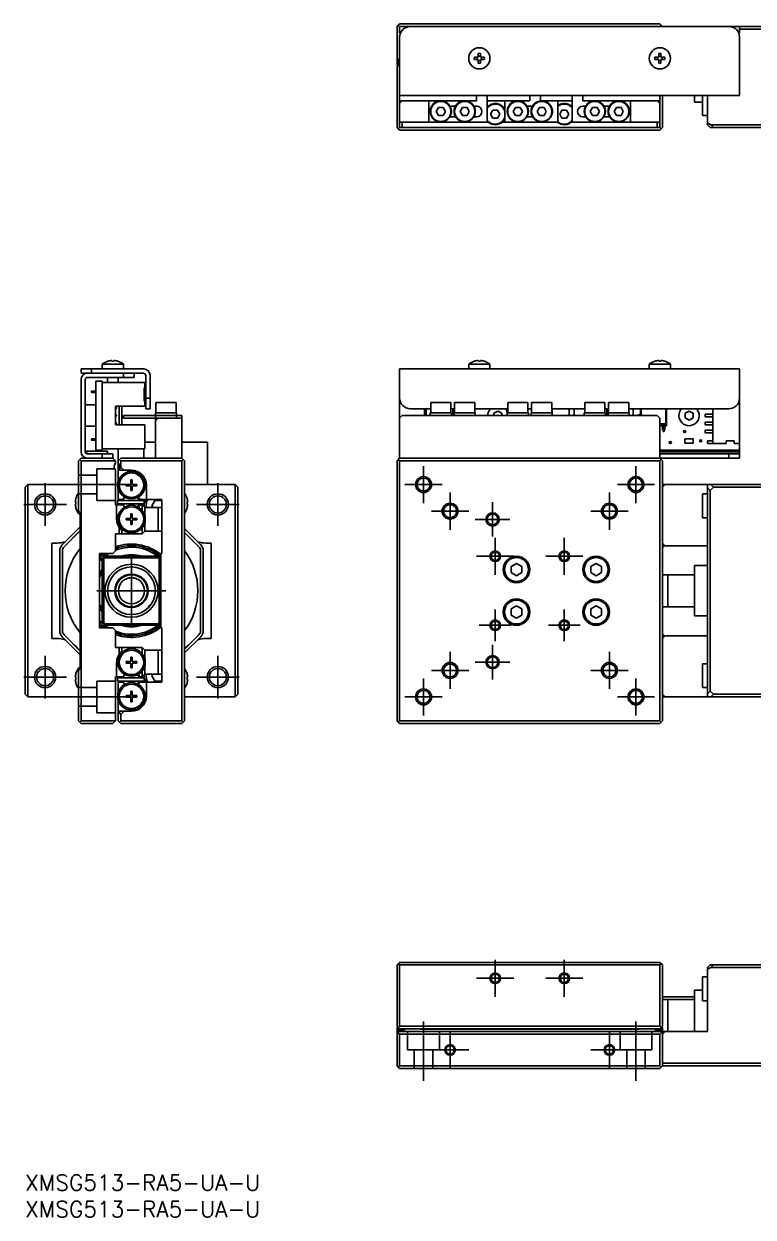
# Model space of a CAD drawing. Extents: x 0 to 542, y -8 to 227.
# Drawn here: x -0.3 to 137.1, y -8 to 216.8 of the extents above; entities that cross this region are included whole.
import ezdxf

# ---------------------------------------------------------------- set-up
doc = ezdxf.new("R2010")
doc.units = 0
doc.header["$LTSCALE"] = 0.5
doc.linetypes.add('CENTER', pattern=[50.8, 31.75, -6.35, 6.35, -6.35])
doc.linetypes.add('DASHED', pattern=[19.05, 12.7, -6.35])
for name, color, linetype in [('MSM_CENTER', 1, 'CENTER'), ('MSM_CONTINUOUS', 7, 'CONTINUOUS'), ('MSM_DASHED', 4, 'DASHED'), ('MSM_NARROW', 5, 'CONTINUOUS'), ('MSM_PART_NUMBER', 7, 'CONTINUOUS')]:
    doc.layers.add(name, color=color, linetype=linetype)
doc.styles.get("Standard").update_dxf_attribs({"font": 'txt.shx', "height": 1, "bigfont": 'bigfont.shx'})

# ---------------------------------------------------------------- blocks, each defined once
blk = doc.blocks.new('*U2')
at = {"layer": 'MSM_PART_NUMBER'}
blk.add_text('XMSG513-RA5-UA-U', height=3, dxfattribs=at).set_placement((0, -3))
blk = doc.blocks.new('*U3')
at = {"layer": 'MSM_PART_NUMBER'}
blk.add_text('XMSG513-RA5-UA-U', height=3, dxfattribs=at).set_placement((0, -8))

msp = doc.modelspace()

# ---------------------------------------------------------------- linework, layer by layer
at = {"layer": 'MSM_CENTER'}
for p, q in [((75, 133.5), (75, 126.5)), ((115, 133.5), (115, 126.5)), ((3.736544, 130.263456), (3.736544, 122.263456)), ((20, 130), (5, 130)), ((36.263456, 130.263456), (36.263456, 122.263456)), ((71.5, 130), (78.5, 130)), ((80, 128.5), (80, 121.5)), ((110, 128.5), (110, 121.5)), ((111.5, 130), (118.5, 130)), ((-0.263456, 126.263456), (7.736544, 126.263456)), ((32.263456, 126.263456), (40.263456, 126.263456)), ((88, 120.2), (88, 126.7)), ((76.5, 125), (83.5, 125)), ((106.5, 125), (113.5, 125)), ((84.75, 123.45), (91.25, 123.45)), ((88.5, 120), (88.5, 113)), ((101.5, 120), (101.5, 113)), ((20, 103.5), (20, 116.5)), ((85, 116.5), (92, 116.5)), ((98, 116.5), (105, 116.5)), ((13.5, 110), (26.5, 110)), ((88.5, 100.5), (88.5, 106.5)), ((101.5, 100.5), (101.5, 106.5)), ((85.5, 103.5), (91.5, 103.5)), ((98.5, 103.5), (104.5, 103.5)), ((88, 93.3), (88, 99.8)), ((3.736544, 97.736544), (3.736544, 89.736544)), ((36.263456, 97.736544), (36.263456, 89.736544)), ((80, 98.5), (80, 91.5)), ((110, 98.5), (110, 91.5)), ((76.5, 95), (83.5, 95)), ((84.75, 96.55), (91.25, 96.55)), ((106.5, 95), (113.5, 95)), ((-0.263456, 93.736544), (7.736544, 93.736544)), ((32.263456, 93.736544), (40.263456, 93.736544)), ((75, 93.5), (75, 86.5)), ((115, 93.5), (115, 86.5)), ((5, 90), (20, 90)), ((71.5, 90), (78.5, 90)), ((111.5, 90), (118.5, 90)), ((88.5, 33.5), (88.5, 40.5)), ((101.5, 33.5), (101.5, 40.5)), ((85, 37), (92, 37)), ((98, 37), (105, 37)), ((75, 28.85), (75, 17.65)), ((80, 20), (80, 27)), ((110, 20), (110, 27)), ((115, 28.85), (115, 17.65)), ((76.5, 23.5), (83.5, 23.5)), ((106.5, 23.5), (113.5, 23.5))]:
    msp.add_line(p, q, dxfattribs=at)
at = {"layer": 'MSM_CONTINUOUS'}
for p, q in [((70.5, 216.8), (70, 216.3)), ((70, 209.1), (70, 216.3)), ((70.25, 216.55), (70.5, 216.3)), ((70.5, 216.8), (119.5, 216.8)), ((70.5, 215.1), (70.5, 216.3)), ((70.5, 216.3), (142, 216.3)), ((120, 216.3), (119.5, 216.8)), ((119.5, 216.3), (119.75, 216.55)), ((134.5, 216.3), (134.5, 215.1)), ((70.66697, 215.1), (70.5, 215.1)), ((70.5, 197.3), (70.5, 214.3)), ((134.5, 215.1), (134.333031, 215.1)), ((142, 215.8), (134.5, 215.8)), ((134.5, 214.3), (134.5, 203.3)), ((70.5, 210.3), (70, 209.8)), ((70.5, 209.8), (70, 209.8)), ((70, 209.6), (70.5, 209.6)), ((70.5, 209.3), (70, 208.8)), ((70.1, 209), (70, 209.1)), ((70.1, 208.9), (70.1, 209.1)), ((70.5, 209.4), (70.4, 209.4)), ((70.4, 209.4), (70.4, 209.2)), ((84.571292, 210.5), (85.3, 210.5)), ((85.3, 210.1), (84.571292, 210.1)), ((85.3, 210.5), (85.3, 211.228708)), ((85.3, 209.371291), (85.3, 210.1)), ((85.7, 211.228708), (85.7, 210.5)), ((85.7, 210.5), (86.428709, 210.5)), ((85.7, 210.1), (85.7, 209.371291)), ((86.428709, 210.1), (85.7, 210.1)), ((118.571292, 210.5), (119.3, 210.5)), ((119.3, 210.1), (118.571292, 210.1)), ((119.3, 210.5), (119.3, 211.228708)), ((119.3, 209.371291), (119.3, 210.1)), ((119.7, 211.228708), (119.7, 210.5)), ((119.7, 210.5), (120.428709, 210.5)), ((119.7, 210.1), (119.7, 209.371291)), ((120.428709, 210.1), (119.7, 210.1)), ((70, 197.3), (70, 208.8)), ((70.5, 208.8), (70.25, 209.05)), ((134.5, 203.3), (70.5, 203.3)), ((85, 202.3), (85, 203.3)), ((87, 203.3), (87, 198.3)), ((95, 202.3), (95, 203.3)), ((97, 203.3), (97, 202.3)), ((103, 203.3), (103, 198.3)), ((105, 203.3), (105, 202.3)), ((119.5, 203.3), (119.5, 197.3)), ((120, 203.3), (120, 197.3)), ((126, 202.05), (126, 203.3)), ((127.5, 203.3), (127.5, 199.55)), ((128.5, 197.8), (128.5, 203.3)), ((85, 202.3), (70.5, 202.3)), ((70.5, 201.8), (71, 202.3)), ((76, 198.3), (76, 202.3)), ((77.383975, 200.3), (77.816988, 201.05)), ((77.816988, 199.55), (77.383975, 200.3)), ((77.816988, 201.05), (78.683013, 201.05)), ((78.683013, 201.05), (79.116026, 200.3)), ((79.116026, 200.3), (78.683013, 199.55)), ((81.01795, 201.3), (79.982051, 201.3)), ((81.883975, 200.3), (82.316988, 201.05)), ((82.316988, 199.55), (81.883975, 200.3)), ((82.316988, 201.05), (83.183013, 201.05)), ((83.183013, 201.05), (83.616026, 200.3)), ((83.616026, 200.3), (83.183013, 199.55)), ((85, 201.3), (84.482051, 201.3)), ((87, 202.3), (95, 202.3)), ((87.633975, 199.8), (88.066988, 200.55)), ((88.066988, 200.55), (88.933013, 200.55)), ((88.933013, 200.55), (89.366026, 199.8)), ((90.3, 202.3), (90.3, 198.3)), ((91.883975, 200.3), (92.316988, 201.05)), ((92.316988, 199.55), (91.883975, 200.3)), ((92.316988, 201.05), (93.183013, 201.05)), ((93.183013, 201.05), (93.616026, 200.3)), ((93.616026, 200.3), (93.183013, 199.55)), ((95.51795, 201.3), (94.482051, 201.3)), ((96.383975, 200.3), (96.816988, 201.05)), ((96.816988, 199.55), (96.383975, 200.3)), ((96.816988, 201.05), (97.683013, 201.05)), ((97, 202.3), (103, 202.3)), ((97.683013, 201.05), (98.116026, 200.3)), ((98.116026, 200.3), (97.683013, 199.55)), ((100.3, 198.3), (100.3, 202.3)), ((100.633975, 199.8), (101.066988, 200.55)), ((101.066988, 200.55), (101.933013, 200.55)), ((101.933013, 200.55), (102.366026, 199.8)), ((105, 202.3), (119.5, 202.3)), ((105.51795, 201.3), (105, 201.3)), ((106.383975, 200.3), (106.816988, 201.05)), ((106.816988, 199.55), (106.383975, 200.3)), ((106.816988, 201.05), (107.683013, 201.05)), ((107.683013, 201.05), (108.116026, 200.3)), ((108.116026, 200.3), (107.683013, 199.55)), ((110.01795, 201.3), (108.982051, 201.3)), ((110.883975, 200.3), (111.316988, 201.05)), ((111.316988, 199.55), (110.883975, 200.3)), ((111.316988, 201.05), (112.183013, 201.05)), ((112.183013, 201.05), (112.616026, 200.3)), ((112.616026, 200.3), (112.183013, 199.55)), ((114, 198.3), (114, 202.3)), ((119, 202.3), (119.5, 201.8)), ((126, 202.05), (127.5, 202.05)), ((70.5, 198.3), (87.177125, 198.3)), ((71, 198.3), (71, 197.3)), ((78.683013, 199.55), (77.816988, 199.55)), ((79.982051, 199.3), (81.01795, 199.3)), ((83.183013, 199.55), (82.316988, 199.55)), ((84.482051, 199.3), (85, 199.3)), ((88.066988, 199.05), (87.633975, 199.8)), ((88.933013, 199.05), (88.066988, 199.05)), ((89.366026, 199.8), (88.933013, 199.05)), ((89.822876, 198.3), (100.3, 198.3)), ((93.183013, 199.55), (92.316988, 199.55)), ((94.482051, 199.3), (95.51795, 199.3)), ((97.683013, 199.55), (96.816988, 199.55)), ((101.066988, 199.05), (100.633975, 199.8)), ((101.933013, 199.05), (101.066988, 199.05)), ((102.366026, 199.8), (101.933013, 199.05)), ((102.822876, 198.3), (119.5, 198.3)), ((105, 199.3), (105.51795, 199.3)), ((107.683013, 199.55), (106.816988, 199.55)), ((108.982051, 199.3), (110.01795, 199.3)), ((112.183013, 199.55), (111.316988, 199.55)), ((119, 197.3), (119, 198.3)), ((127.5, 199.55), (128.5, 199.55)), ((128.5, 198.106186), (129.112373, 197.8)), ((70, 197.3), (70.5, 196.8)), ((70.25, 197.05), (70.5, 197.3)), ((119.5, 197.3), (70.5, 197.3)), ((119.5, 196.8), (70.5, 196.8)), ((119.5, 197.3), (119.75, 197.05)), ((119.5, 196.8), (120, 197.3)), ((129, 197.3), (128.5, 197.8)), ((142, 197.3), (129, 197.3)), ((129.112373, 197.8), (142, 197.8)), ((129.112373, 197.8), (129.612373, 197.3)), ((15.571291, 153.255732), (15.55, 153.255732)), ((16.3, 153.255732), (16.3, 153.387476)), ((16.7, 153.255732), (16.3, 153.255732)), ((16.7, 153.387476), (16.7, 153.255732)), ((17.45, 153.255732), (17.428709, 153.255732)), ((84.571292, 153.255732), (84.55, 153.255732)), ((85.3, 153.255732), (85.3, 153.387476)), ((85.7, 153.255732), (85.3, 153.255732)), ((85.7, 153.387476), (85.7, 153.255732)), ((86.45, 153.255732), (86.428709, 153.255732)), ((118.571292, 153.255732), (118.55, 153.255732)), ((119.3, 153.255732), (119.3, 153.387476)), ((119.7, 153.255732), (119.3, 153.255732)), ((119.7, 153.387476), (119.7, 153.255732)), ((120.45, 153.255732), (120.428709, 153.255732)), ((10.5, 151), (10.5, 151.8)), ((10.5, 151.8), (22.3, 151.8)), ((22.2, 151), (10.5, 151)), ((12.5, 151.8), (12.5, 151)), ((18.5, 152.697999), (14.5, 152.697999)), ((14.5, 152.697999), (14.5, 151.8)), ((18.5, 151.8), (18.5, 152.697999)), ((18.5, 150.2), (18.5, 151)), ((20.5, 151), (20.5, 150.2)), ((70.5, 135), (70.5, 151.8)), ((70.5, 151.8), (134.5, 151.8)), ((87.5, 152.697999), (83.5, 152.697999)), ((83.5, 152.697999), (83.5, 151.8)), ((87.5, 151.8), (87.5, 152.697999)), ((121.5, 152.697999), (117.5, 152.697999)), ((117.5, 152.697999), (117.5, 151.8)), ((121.5, 151.8), (121.5, 152.697999)), ((134.5, 151.8), (134.5, 135)), ((10.5, 149.8), (10.5, 136.2)), ((11.3, 136.2), (11.3, 149.8)), ((11.7, 150.2), (20.5, 150.2)), ((13.3, 149.5), (14.5, 149.5)), ((13.3, 136.5), (13.3, 149.5)), ((14.5, 136.5), (14.5, 149.5)), ((22.5, 149.25), (14.5, 149.25)), ((15.5, 150.199981), (15.5, 149.25)), ((17.5, 149.25), (17.5, 150.199981)), ((22.5, 148.25), (22.5, 149.25)), ((22.7, 144.3), (22.7, 150.5)), ((23.5, 150.6), (23.5, 144.3)), ((12.5, 147.625), (12.5, 147.375)), ((13.3, 147.625), (12.5, 147.625)), ((13.3, 147.375), (12.5, 147.375)), ((22.4, 145.75), (22.4, 148.25)), ((22.5, 148.25), (22.4, 148.25)), ((22.4, 147.45), (22.5, 147.45)), ((22.4, 147.075), (22.5, 147.075)), ((22.4, 146.925), (22.5, 146.925)), ((22.4, 146.55), (22.5, 146.55)), ((22.5, 146.55), (22.5, 147.45)), ((22.7, 146.3), (23.5, 146.3)), ((13.3, 145), (11.3, 145)), ((17, 144.75), (22.5, 144.75)), ((17, 141.25), (17, 144.75)), ((17.7, 144.75), (17.7, 141.25)), ((18.2, 144.75), (18.2, 141.25)), ((22.5, 145.75), (22.4, 145.75)), ((22.5, 144.75), (22.5, 145.75)), ((23.5, 144.3), (22.7, 144.3)), ((28.4, 145.5), (24.6, 145.5)), ((24.6, 145.5), (24.6, 143.5)), ((28.4, 143.5), (28.4, 145.5)), ((76.35, 144.3), (72.5, 144.3)), ((75.2, 143), (75.2, 144.3)), ((75.5, 143), (75.5, 144.3)), ((80.15, 145.5), (76.35, 145.5)), ((76.35, 145.5), (76.35, 143.5)), ((80.15, 143.5), (80.15, 145.5)), ((80.85, 144.3), (80.15, 144.3)), ((80.5, 143.000002), (80.5, 144.3)), ((84.65, 145.5), (80.85, 145.5)), ((80.85, 145.5), (80.85, 143.5)), ((84.65, 143.5), (84.65, 145.5)), ((90.85, 144.3), (84.65, 144.3)), ((84.665, 143.5), (84.665, 144.3)), ((94.65, 145.5), (90.85, 145.5)), ((90.85, 145.5), (90.85, 143.5)), ((94.65, 143.5), (94.65, 145.5)), ((95.35, 144.3), (94.65, 144.3)), ((99.15, 145.5), (95.35, 145.5)), ((95.35, 145.5), (95.35, 143.5)), ((99.15, 143.5), (99.15, 145.5)), ((105.35, 144.3), (99.15, 144.3)), ((99.245, 144.3), (99.245, 143.5)), ((102.445, 143), (102.445, 144.3)), ((103.3725, 144.3), (103.3725, 143)), ((109.15, 145.5), (105.35, 145.5)), ((105.35, 145.5), (105.35, 143.5)), ((109.15, 143.5), (109.15, 145.5)), ((109.85, 144.3), (109.15, 144.3)), ((109.5, 143), (109.5, 144.3)), ((113.65, 145.5), (109.85, 145.5)), ((109.85, 145.5), (109.85, 143.5)), ((113.65, 143.5), (113.65, 145.5)), ((132.5, 144.3), (113.65, 144.3)), ((114.5, 143), (114.5, 144.3)), ((115.855, 143), (115.855, 144.3)), ((115.955, 144.3), (115.955, 143)), ((120.655, 141.05), (120.655, 144.3)), ((120.755, 144.3), (120.755, 141.15)), ((128, 144.25), (128, 144.3)), ((128, 144.25), (129.5, 144.25)), ((129.5, 144.3), (129.5, 137.75)), ((18.5, 142.5), (18.5, 143.000002)), ((28.5, 143.000002), (18.5, 143.000002)), ((18.5, 142.5), (29.5, 142.5)), ((24.5, 143.5), (24.5, 135)), ((24.5, 143.5), (28.5, 143.5)), ((24.5, 142), (25, 142.5)), ((28.5, 142.5), (28.5, 143.5)), ((28.5, 143), (29.5, 143)), ((29.5, 135), (29.5, 143)), ((71, 143), (70.5, 142.5)), ((119, 143), (71, 143)), ((76.25, 143.5), (80.25, 143.5)), ((76.25, 143.5), (76.25, 143)), ((80.25, 143), (80.25, 143.5)), ((80.75, 143.5), (84.75, 143.5)), ((80.75, 143.5), (80.75, 143)), ((84.75, 143), (84.75, 143.5)), ((88.25, 143.433013), (89, 143.866026)), ((88.25, 143), (88.25, 143.433013)), ((89, 143.866026), (89.75, 143.433013)), ((89.75, 143.433013), (89.75, 143)), ((90.75, 143.5), (94.75, 143.5)), ((90.75, 143.5), (90.75, 143)), ((94.75, 143), (94.75, 143.5)), ((95.25, 143.5), (99.25, 143.5)), ((95.25, 143.5), (95.25, 143)), ((99.25, 143), (99.25, 143.5)), ((105.25, 143.5), (109.25, 143.5)), ((105.25, 143.5), (105.25, 143)), ((109.25, 143), (109.25, 143.5)), ((109.75, 143.5), (113.75, 143.5)), ((109.75, 143.5), (109.75, 143)), ((113.75, 143), (113.75, 143.5)), ((119.5, 142.5), (119, 143)), ((119.5, 135), (119.5, 142.5)), ((124.25, 143.433013), (125, 143.866026)), ((124.25, 142.566987), (124.25, 143.433013)), ((125, 142.133975), (124.25, 142.566987)), ((125, 143.866026), (125.75, 143.433013)), ((125.75, 142.566987), (125, 142.133975)), ((125.75, 143.433013), (125.75, 142.566987)), ((128, 142.75), (128, 143.25)), ((129.5, 143.25), (128, 143.25)), ((128, 142.75), (129.5, 142.75)), ((128, 141.25), (128, 141.75)), ((129.5, 141.75), (128, 141.75)), ((11.3, 141), (13.3, 141)), ((22.5, 141.25), (17, 141.25)), ((22.5, 136.75), (22.5, 141.25)), ((119.5, 141.471421), (120.755, 141.471421)), ((120.655, 141.400711), (119.5, 141.400711)), ((119.5, 141.079289), (120.655, 141.079289)), ((120.655, 141.05), (119.5, 141.05)), ((119.995, 141.05), (119.995, 140.316395)), ((119.995, 140.94), (120.425, 140.94)), ((120.425, 140.61), (119.995, 140.61)), ((120.425, 140.51), (119.995, 140.51)), ((120.11, 140.25), (119.995, 140.316395)), ((120.11, 140), (120.11, 140.25)), ((120.11, 140), (120.31, 140)), ((120.425, 140.316395), (120.31, 140.25)), ((120.31, 140.25), (120.31, 140)), ((120.425, 141.05), (120.425, 140.316395)), ((120.655, 141.400711), (120.662846, 141.400929)), ((120.655, 141.079289), (120.662846, 141.079507)), ((120.662846, 141.400929), (120.670644, 141.401581)), ((120.662846, 141.079507), (120.670644, 141.08016)), ((120.670644, 141.401581), (120.678345, 141.402665)), ((120.670644, 141.08016), (120.678345, 141.081243)), ((120.678345, 141.402665), (120.685902, 141.404172)), ((120.678345, 141.081243), (120.685902, 141.08275)), ((120.685902, 141.404172), (120.693269, 141.406093)), ((120.685902, 141.08275), (120.693269, 141.084672)), ((120.693269, 141.406093), (120.700399, 141.408418)), ((120.693269, 141.084672), (120.700399, 141.086996)), ((120.700399, 141.408418), (120.70725, 141.411131)), ((120.700399, 141.086996), (120.70725, 141.089709)), ((120.70725, 141.411131), (120.713779, 141.414215)), ((120.70725, 141.089709), (120.713779, 141.092794)), ((120.713779, 141.414215), (120.719945, 141.417653)), ((120.713779, 141.092794), (120.719945, 141.096231)), ((120.719945, 141.417653), (120.725711, 141.421421)), ((120.719945, 141.096231), (120.725711, 141.1)), ((120.725711, 141.421421), (120.731041, 141.425499)), ((120.725711, 141.1), (120.731041, 141.104077)), ((120.731041, 141.425499), (120.735902, 141.429859)), ((120.731041, 141.104077), (120.735902, 141.108437)), ((120.735902, 141.429859), (120.740264, 141.434475)), ((120.735902, 141.108437), (120.740264, 141.113054)), ((120.740264, 141.434475), (120.744101, 141.43932)), ((120.740264, 141.113054), (120.744101, 141.117898)), ((120.744101, 141.43932), (120.747388, 141.444362)), ((120.744101, 141.117898), (120.747388, 141.12294)), ((120.747388, 141.444362), (120.750106, 141.449571)), ((120.747388, 141.12294), (120.750106, 141.128149)), ((120.750106, 141.449571), (120.752237, 141.454914)), ((120.750106, 141.128149), (120.752237, 141.133493)), ((120.752237, 141.454914), (120.753769, 141.46036)), ((120.752237, 141.133493), (120.753769, 141.138939)), ((120.753769, 141.46036), (120.754692, 141.465874)), ((120.753769, 141.138939), (120.754692, 141.144452)), ((120.754692, 141.465874), (120.755, 141.471421)), ((120.754692, 141.144452), (120.755, 141.15)), ((128, 141.25), (129.5, 141.25)), ((128, 139.75), (128, 140.25)), ((129.5, 140.25), (128, 140.25)), ((128, 139.75), (129.5, 139.75)), ((12.5, 138.625), (12.5, 138.375)), ((13.3, 138.625), (12.5, 138.625)), ((13.3, 138.375), (12.5, 138.375)), ((22.5, 138), (24.5, 138)), ((29.5, 138), (34.3, 138)), ((34.3, 138), (34.3, 130)), ((124.175, 138.6375), (124.175, 137.8375)), ((125.775, 138.6375), (124.175, 138.6375)), ((124.175, 137.8375), (125.775, 137.8375)), ((125.775, 137.8375), (125.775, 138.6375)), ((128.5, 137.75), (128.5, 138.25)), ((129.5, 138.25), (128.5, 138.25)), ((128.5, 137.75), (132, 137.75)), ((132, 138.25), (133.5, 138.25)), ((132, 137.75), (132, 138.25)), ((133.5, 137.75), (133.5, 138.25)), ((133.5, 137.75), (134.5, 137.75)), ((10, 134.5), (10.5, 135)), ((10.5, 135), (16.5, 135)), ((11.5, 136.3), (15.5, 136.3)), ((11.5, 136.3), (11.5, 135.85359)), ((16.5, 135.8), (11.7, 135.8)), ((13.3, 136.5), (14.5, 136.5)), ((13.8, 136.3), (13.8, 136.5)), ((14.5, 136.75), (22.5, 136.75)), ((14.5, 135), (14.5, 135.8)), ((15.5, 135.8), (15.5, 136.3)), ((16.5, 135.8), (16.5, 135)), ((16.5, 135), (17, 134.5)), ((17.5, 136.75), (17.5, 130.614143)), ((17.5, 134.5), (18, 135)), ((18, 135), (29.5, 135)), ((22.3, 136.75), (22.3, 135)), ((30, 134.5), (29.5, 135)), ((70, 134.5), (70.5, 135)), ((70.5, 135), (134.5, 135)), ((134.5, 136.5), (119.5, 136.5)), ((119.5, 136.2), (134.5, 136.2)), ((134.5, 135.8), (119.5, 135.8)), ((119.5, 135), (120, 134.5)), ((132.5, 135), (132.5, 135.8)), ((10, 125), (10, 134.5)), ((10.25, 134.75), (10.5, 134.5)), ((10.5, 134.5), (10.5, 85.5)), ((17, 134.5), (10.5, 134.5)), ((17, 134.061438), (17, 134.5)), ((17, 126.2), (17, 132.738562)), ((20, 132.7), (17.5, 132.7)), ((18, 133.3), (17.575736, 132.7)), ((17.75, 134.75), (18, 134.5)), ((18, 134.5), (18, 133.3)), ((29.5, 134.5), (18, 134.5)), ((18.6, 132.7), (18, 133.3)), ((29.5, 134.5), (29.75, 134.75)), ((29.5, 85.5), (29.5, 134.5)), ((30, 134.5), (30, 85.5)), ((70, 85.5), (70, 134.5)), ((70.25, 134.75), (70.5, 134.5)), ((70.5, 134.5), (70.5, 85.5)), ((119.5, 134.5), (70.5, 134.5)), ((119.5, 134.5), (119.75, 134.75)), ((119.5, 85.5), (119.5, 134.5)), ((120, 134.5), (120, 85.5)), ((19.855, 130.9), (20.145, 130.9)), ((19.855, 130.105), (19.855, 130.9)), ((20.145, 130.105), (20.145, 130.9)), ((0, 129.5), (0.5, 130)), ((0, 90.5), (0, 129.5)), ((0.5, 130), (0.5, 90)), ((10, 130), (0.5, 130)), ((17.401924, 130), (17, 130)), ((17.5, 129.185857), (17.5, 127.2)), ((19, 130.045), (19.795, 130.045)), ((19, 130.045), (19, 129.755)), ((19, 129.755), (19.795, 129.755)), ((19.529993, 129.755), (19.529993, 130.045)), ((20.145, 130.370007), (19.855, 130.370007)), ((19.855, 128.9), (19.855, 129.695)), ((19.855, 129.429993), (20.145, 129.429993)), ((19.855, 128.9), (20.145, 128.9)), ((20.145, 128.9), (20.145, 129.695)), ((20.205, 130.045), (21, 130.045)), ((20.205, 129.755), (21, 129.755)), ((20.470007, 129.755), (20.470007, 130.045)), ((21, 130.045), (21, 129.755)), ((22.8, 127.2), (22.8, 129.9)), ((30, 130), (39.5, 130)), ((39.5, 90), (39.5, 130)), ((39.5, 130), (40, 129.5)), ((40, 129.5), (40, 90.5)), ((120, 129.5), (120.5, 130)), ((189, 130), (120, 130)), ((127.5, 128.25), (127.5, 123.75)), ((128.5, 128.25), (127.5, 128.25)), ((128.5, 90), (128.5, 130)), ((129, 128.887628), (128.5, 129.387628)), ((129.612373, 129.5), (129, 128.887628)), ((129, 128.887628), (129, 91.112373)), ((129.112373, 130), (129.612373, 129.5)), ((142, 129.5), (129.612373, 129.5)), ((9.412525, 126.7), (9.544268, 126.7)), ((9.544268, 126.3), (9.412525, 126.3)), ((9.544268, 127.45), (9.544268, 127.428709)), ((9.544268, 126.7), (9.544268, 126.3)), ((18.455588, 126.2), (17, 126.2)), ((17.2, 126.2), (17.2, 123.5)), ((22.385, 127), (17.385, 127)), ((17.385, 127), (17.385, 126.4)), ((17.385, 126.4), (22.385, 126.4)), ((17.5, 127.2), (18.455588, 127.2)), ((18.455588, 127.2), (18.625185, 127.49375)), ((18.455588, 126.2), (18.625185, 125.90625)), ((21.374815, 127.49375), (21.544412, 127.2)), ((21.374815, 125.90625), (21.544412, 126.2)), ((21.544412, 127.2), (25.7, 127.2)), ((22, 126.2), (21.544412, 126.2)), ((22, 125.161325), (22, 126.2)), ((22, 126.2), (22.5, 125.7)), ((22.385, 126.4), (22.385, 127)), ((23.845299, 126), (24.42265, 127)), ((24.018505, 125.7), (23.845299, 126)), ((24.42265, 127), (25.57735, 127)), ((25.57735, 127), (25.7, 126.787565)), ((25.7, 117), (25.7, 127.2)), ((30.455732, 127.428709), (30.455732, 127.45)), ((30.455732, 126.7), (30.587475, 126.7)), ((30.455732, 126.3), (30.455732, 126.7)), ((30.587475, 126.3), (30.455732, 126.3)), ((9.544268, 125.571291), (9.544268, 125.55)), ((10.35, 124.65), (10, 125)), ((10.102001, 124.897999), (10.102001, 124.5)), ((10.102001, 124.5), (10.35, 124.5)), ((10.35, 95.35), (10.35, 124.65)), ((19, 123.645), (19.795, 123.645)), ((19, 123.645), (19, 123.355)), ((19.529993, 123.355), (19.529993, 123.645)), ((19.855, 124.5), (20.145, 124.5)), ((19.855, 123.705), (19.855, 124.5)), ((20.145, 123.970007), (19.855, 123.970007)), ((20.145, 123.705), (20.145, 124.5)), ((20.205, 123.645), (21, 123.645)), ((20.470007, 123.355), (20.470007, 123.645)), ((21, 123.645), (21, 123.355)), ((22.5, 125.7), (22.5, 124.214143)), ((25.7, 125.7), (22.5, 125.7)), ((25, 121.2), (25, 125.7)), ((30.455732, 125.55), (30.455732, 125.571291)), ((127.5, 123.75), (128.5, 123.75)), ((6.93934, 118.646447), (10.35, 122.057107)), ((17.7, 120.7), (17.7, 121.903128)), ((19, 123.355), (19.795, 123.355)), ((19.855, 122.5), (19.855, 123.295)), ((19.855, 123.029993), (20.145, 123.029993)), ((19.855, 122.5), (20.145, 122.5)), ((20.145, 122.5), (20.145, 123.295)), ((20.205, 123.355), (21, 123.355)), ((22, 120.7), (22, 121.838675)), ((22.5, 122.785857), (22.5, 121.2)), ((30, 121.707107), (33.06066, 118.646447)), ((10.35, 121.35), (7.292893, 118.292893)), ((17, 120.7), (22, 120.7)), ((17, 120.7), (17, 117.5)), ((18.2, 121.355239), (18.2, 120.7)), ((22.5, 121.2), (22, 120.7)), ((22.5, 121.2), (25.7, 121.2)), ((32.707107, 118.292893), (30, 121)), ((5, 119), (5, 101)), ((5, 119), (6, 119)), ((6.5, 102.414214), (6.5, 117.585787)), ((7, 117.585787), (7, 102.414214)), ((14, 117), (16.5, 117)), ((14, 103), (14, 117)), ((17, 117.5), (16.5, 117)), ((25.5, 103), (25.5, 117)), ((25.5, 117), (25.7, 117)), ((33, 102.414214), (33, 117.585787)), ((33.5, 117.585787), (33.5, 102.414214)), ((35, 119), (34, 119)), ((35, 119), (35, 101)), ((120.5, 118.485282), (120, 118.985282)), ((120, 118.305609), (120.5, 118.485282)), ((128.5, 118.485282), (120.5, 118.485282)), ((14.5, 115.7), (14.8, 116)), ((14.5, 104.3), (14.5, 115.7)), ((15, 116.2), (14.8, 116)), ((14.8, 116), (14.8, 104)), ((15, 116.2), (15.3, 116.5)), ((25, 116.2), (15, 116.2)), ((15.3, 116.5), (24.7, 116.5)), ((24.7, 116.5), (25, 116.2)), ((25.2, 116), (25, 116.2)), ((25.2, 104), (25.2, 116)), ((25.2, 116), (25.5, 115.7)), ((91.5, 114.57735), (92.5, 115.154701)), ((92.5, 115.154701), (93.5, 114.57735)), ((106.5, 114.57735), (107.5, 115.154701)), ((107.5, 115.154701), (108.5, 114.57735)), ((126, 105.25), (126, 114.75)), ((128.5, 114.75), (126, 114.75)), ((23.2, 112.975), (23.2, 113.163859)), ((23.2, 112.975), (23.425, 112.75)), ((23.425, 112.918797), (23.425, 112.75)), ((23.425, 112.75), (23.561868, 112.75)), ((91.5, 113.42265), (91.5, 114.57735)), ((92.5, 112.8453), (91.5, 113.42265)), ((93.5, 113.42265), (92.5, 112.8453)), ((93.5, 114.57735), (93.5, 113.42265)), ((106.5, 113.42265), (106.5, 114.57735)), ((107.5, 112.8453), (106.5, 113.42265)), ((108.5, 113.42265), (107.5, 112.8453)), ((108.5, 114.57735), (108.5, 113.42265)), ((126, 113), (120, 113)), ((121, 106.999995), (121, 113.000005)), ((23.425, 107.25), (23.2, 107.025)), ((23.2, 106.836142), (23.2, 107.025)), ((23.425, 107.25), (23.425, 107.081203)), ((23.561868, 107.25), (23.425, 107.25)), ((91.5, 106.57735), (92.5, 107.154701)), ((91.5, 105.42265), (91.5, 106.57735)), ((92.5, 107.154701), (93.5, 106.57735)), ((93.5, 106.57735), (93.5, 105.42265)), ((106.5, 106.57735), (107.5, 107.154701)), ((106.5, 105.42265), (106.5, 106.57735)), ((107.5, 107.154701), (108.5, 106.57735)), ((108.5, 106.57735), (108.5, 105.42265)), ((120, 107), (126, 107)), ((14.8, 104), (14.5, 104.3)), ((14.8, 104), (15, 103.8)), ((15, 103.8), (25, 103.8)), ((15.3, 103.5), (15, 103.8)), ((24.7, 103.5), (15.3, 103.5)), ((25, 103.8), (24.7, 103.5)), ((25, 103.8), (25.2, 104)), ((25.5, 104.3), (25.2, 104)), ((92.5, 104.8453), (91.5, 105.42265)), ((93.5, 105.42265), (92.5, 104.8453)), ((107.5, 104.8453), (106.5, 105.42265)), ((108.5, 105.42265), (107.5, 104.8453)), ((126, 105.25), (128.5, 105.25)), ((10.35, 97.942893), (6.93934, 101.353554)), ((7.292893, 101.707107), (10.35, 98.65)), ((16.5, 103), (14, 103)), ((16.5, 103), (17, 102.5)), ((17, 99.3), (17, 102.5)), ((25.7, 103), (25.5, 103)), ((25.7, 92.8), (25.7, 103)), ((30, 99), (32.707107, 101.707107)), ((33.06066, 101.353554), (30, 98.292893)), ((120.5, 101.514719), (120, 101.694391)), ((120, 101.014719), (120.5, 101.514719)), ((120.5, 101.514719), (128.5, 101.514719)), ((5, 101), (6, 101)), ((22, 99.3), (17, 99.3)), ((17.7, 98.096872), (17.7, 99.3)), ((18.2, 99.3), (18.2, 98.644761)), ((22, 98.161325), (22, 99.3)), ((22, 99.3), (22.5, 98.8)), ((35, 101), (34, 101)), ((19.855, 97.5), (20.145, 97.5)), ((19.855, 96.705), (19.855, 97.5)), ((20.145, 96.970007), (19.855, 96.970007)), ((20.145, 96.705), (20.145, 97.5)), ((22.5, 98.8), (22.5, 97.214143)), ((25.7, 98.8), (22.5, 98.8)), ((25, 94.3), (25, 98.8)), ((9.544268, 94.45), (9.544268, 94.428709)), ((10, 95), (10.35, 95.35)), ((10, 85.5), (10, 95)), ((10.102001, 95.5), (10.102001, 95.102001)), ((10.35, 95.5), (10.102001, 95.5)), ((17.2, 93.8), (17.2, 96.5)), ((19, 96.645), (19.795, 96.645)), ((19, 96.645), (19, 96.355)), ((19, 96.355), (19.795, 96.355)), ((19.529993, 96.355), (19.529993, 96.645)), ((19.855, 95.5), (19.855, 96.295)), ((19.855, 96.029993), (20.145, 96.029993)), ((19.855, 95.5), (20.145, 95.5)), ((20.145, 95.5), (20.145, 96.295)), ((20.205, 96.645), (21, 96.645)), ((20.205, 96.355), (21, 96.355)), ((20.470007, 96.355), (20.470007, 96.645)), ((21, 96.645), (21, 96.355)), ((22, 93.8), (22, 94.838675)), ((22.5, 95.785857), (22.5, 94.3)), ((30.455732, 94.428709), (30.455732, 94.45)), ((127.5, 96.25), (127.5, 91.75)), ((128.5, 96.25), (127.5, 96.25)), ((9.412525, 93.7), (9.544268, 93.7)), ((9.544268, 93.3), (9.412525, 93.3)), ((9.544268, 93.7), (9.544268, 93.3)), ((9.544268, 92.571291), (9.544268, 92.55)), ((17, 93.8), (18.455588, 93.8)), ((17, 85.5), (17, 93.8)), ((22.385, 93.6), (17.385, 93.6)), ((17.385, 93.6), (17.385, 93)), ((17.385, 93), (22.385, 93)), ((18.455588, 92.8), (17.5, 92.8)), ((17.5, 92.8), (17.5, 90.814143)), ((18.625185, 94.09375), (18.455588, 93.8)), ((18.625185, 92.50625), (18.455588, 92.8)), ((21.544412, 93.8), (21.374815, 94.09375)), ((21.544412, 92.8), (21.374815, 92.50625)), ((22, 93.8), (21.544412, 93.8)), ((25.7, 92.8), (21.544412, 92.8)), ((22.5, 94.3), (22, 93.8)), ((22.385, 93), (22.385, 93.6)), ((22.5, 94.3), (25.7, 94.3)), ((22.8, 90.1), (22.8, 92.8)), ((23.845299, 94), (24.018505, 94.3)), ((24.42265, 93), (23.845299, 94)), ((25.57735, 93), (24.42265, 93)), ((25.7, 93.212436), (25.57735, 93)), ((30.455732, 93.7), (30.587475, 93.7)), ((30.455732, 93.3), (30.455732, 93.7)), ((30.587475, 93.3), (30.455732, 93.3)), ((30.455732, 92.55), (30.455732, 92.571291)), ((0.5, 90), (0, 90.5)), ((10, 90), (0.5, 90)), ((17.401924, 90), (17, 90)), ((19, 90.245), (19.795, 90.245)), ((19, 90.245), (19, 89.955)), ((19, 89.955), (19.795, 89.955)), ((19.529993, 89.955), (19.529993, 90.245)), ((19.855, 91.1), (20.145, 91.1)), ((19.855, 90.305), (19.855, 91.1)), ((20.145, 90.570007), (19.855, 90.570007)), ((20.145, 90.305), (20.145, 91.1)), ((20.205, 90.245), (21, 90.245)), ((20.205, 89.955), (21, 89.955)), ((20.470007, 89.955), (20.470007, 90.245)), ((21, 90.245), (21, 89.955)), ((30, 90), (39.5, 90)), ((40, 90.5), (39.5, 90)), ((120.5, 90), (120, 90.5)), ((120, 90), (189, 90)), ((127.5, 91.75), (128.5, 91.75)), ((128.5, 90.612373), (129, 91.112373)), ((129, 91.112373), (129.612373, 90.5)), ((129.612373, 90.5), (129.112373, 90)), ((129.612373, 90.5), (142, 90.5)), ((17.5, 85.5), (17.5, 89.385857)), ((19.855, 89.1), (19.855, 89.895)), ((19.855, 89.629993), (20.145, 89.629993)), ((19.855, 89.1), (20.145, 89.1)), ((20.145, 89.1), (20.145, 89.895)), ((10.5, 85), (10, 85.5)), ((10.5, 85.5), (10.25, 85.25)), ((10.5, 85.5), (17, 85.5)), ((17, 85.5), (16.5, 85)), ((17.5, 87.3), (20, 87.3)), ((18, 85), (17.5, 85.5)), ((17.575736, 87.3), (18, 86.7)), ((18, 85.5), (17.75, 85.25)), ((18, 86.7), (18.6, 87.3)), ((18, 86.7), (18, 85.5)), ((18, 85.5), (29.5, 85.5)), ((29.75, 85.25), (29.5, 85.5)), ((29.5, 85), (30, 85.5)), ((70.5, 85), (70, 85.5)), ((70.5, 85.5), (70.25, 85.25)), ((70.5, 85.5), (119.5, 85.5)), ((119.75, 85.25), (119.5, 85.5)), ((120, 85.5), (119.5, 85)), ((16.5, 85), (10.5, 85)), ((29.5, 85), (18, 85)), ((119.5, 85), (70.5, 85)), ((70.5, 40), (70, 39.5)), ((70, 28), (70, 39.5)), ((70.5, 39.5), (70.25, 39.75)), ((70.5, 40), (119.5, 40)), ((119.5, 39.5), (70.5, 39.5)), ((70.5, 39.5), (70.5, 28)), ((120, 39.5), (119.5, 40)), ((119.75, 39.75), (119.5, 39.5)), ((119.5, 28), (119.5, 39.5)), ((120, 39.5), (120, 28)), ((128.5, 39), (129, 39.5)), ((128.5, 39), (128.5, 27)), ((129.112373, 39), (128.5, 38.693813)), ((129, 39.5), (142, 39.5)), ((129.612373, 39.5), (129.112373, 39)), ((142, 39), (129.112373, 39)), ((127.5, 37.25), (127.5, 32.75)), ((128.5, 37.25), (127.5, 37.25)), ((126, 27), (126, 34.75)), ((127.5, 34.75), (126, 34.75)), ((126, 33.5), (120, 33.5)), ((126, 33), (120, 33)), ((121, 26.999995), (121, 33.000005)), ((127.5, 32.75), (128.5, 32.75)), ((70, 28), (70.5, 27.5)), ((70, 27.7), (70.1, 27.8)), ((70, 20.5), (70, 27.7)), ((70, 27.2), (71.4, 27.2)), ((70, 27), (70.5, 26.5)), ((70, 27), (128.5, 27)), ((70.1, 27.7), (70.1, 27.9)), ((70.25, 27.75), (70.5, 28)), ((70.4, 27.6), (70.4, 27.4)), ((70.4, 27.4), (71.1, 27.4)), ((70.5, 28), (119.5, 28)), ((119.5, 27.5), (70.5, 27.5)), ((71.1, 27.4), (71.1, 27.5)), ((71.4, 27.5), (71.4, 27.2)), ((74.5, 27.385), (74.5, 27.5)), ((115.5, 27.385), (74.5, 27.385)), ((115.5, 27.385), (115.5, 27.5)), ((118.6, 27.5), (118.6, 27.2)), ((120, 27.2), (118.6, 27.2)), ((118.9, 27.5), (118.9, 27.4)), ((118.9, 27.4), (119.6, 27.4)), ((119.5, 28), (119.75, 27.75)), ((119.5, 27.5), (120, 28)), ((119.5, 26.5), (120, 27)), ((119.6, 27.4), (119.6, 27.6)), ((119.9, 27.9), (119.9, 27.7)), ((119.9, 27.8), (120, 27.7)), ((120, 27.7), (120, 20.5)), ((120, 26.5), (120.5, 27)), ((70.5, 26.5), (70.5, 20.5)), ((119.5, 26.5), (70.5, 26.5)), ((119.5, 20.5), (119.5, 26.5)), ((70, 20.5), (70.5, 20)), ((70.5, 20.5), (70.25, 20.25)), ((70.5, 20.5), (119.5, 20.5)), ((119.75, 20.25), (119.5, 20.5)), ((119.5, 20), (120, 20.5)), ((120, 21), (142, 21)), ((142, 20.5), (120, 20.5)), ((119.5, 20), (70.5, 20))]:
    msp.add_line(p, q, dxfattribs=at)
for centre, radius in [((85.5, 210.3), 2), ((119.5, 210.3), 2), ((78.25, 200.3), 2), ((78.25, 200.3), 1.9), ((82.75, 200.3), 2), ((82.75, 200.3), 1.9), ((92.75, 200.3), 2), ((92.75, 200.3), 1.9), ((97.25, 200.3), 2), ((97.25, 200.3), 1.9), ((107.25, 200.3), 2), ((107.25, 200.3), 1.9), ((111.75, 200.3), 2), ((111.75, 200.3), 1.9), ((124.175, 140), 0.2), ((121.4825, 137.92), 0.2), ((127.1975, 138.2375), 0.2), ((20, 129.9), 2.6), ((20, 129.9), 2.3), ((75, 130), 1.2295), ((115, 130), 1.2295), ((3.736544, 126.263456), 1.621), ((20, 123.5), 2.6), ((36.263456, 126.263456), 1.621), ((80, 125), 1.2295), ((110, 125), 1.2295), ((20, 123.5), 2.3), ((88, 123.45), 1.0065), ((88.5, 116.5), 0.7835), ((101.5, 116.5), 0.7835), ((20, 110), 5), ((92.5, 114), 2.5), ((92.5, 114), 2.25), ((107.5, 114), 2.5), ((107.5, 114), 2.25), ((20, 110), 4.5), ((20, 110), 3.15), ((20, 110), 3), ((92.5, 106), 2.5), ((92.5, 106), 2.25), ((107.5, 106), 2.5), ((107.5, 106), 2.25), ((88.5, 103.5), 0.7835), ((101.5, 103.5), 0.7835), ((20, 96.5), 2.6), ((20, 96.5), 2.3), ((88, 96.55), 1.0065), ((3.736544, 93.736544), 1.621), ((36.263456, 93.736544), 1.621), ((80, 95), 1.2295), ((110, 95), 1.2295), ((20, 90.1), 2.6), ((20, 90.1), 2.3), ((75, 90), 1.2295), ((115, 90), 1.2295)]:
    msp.add_circle(centre, radius, dxfattribs=at)
at = {"layer": 'MSM_CONTINUOUS', "extrusion": (0, 0, -1)}
for centre in [(-88.5, 37), (-101.5, 37), (-80, 23.5), (-110, 23.5)]:
    msp.add_circle(centre, 0.7835, dxfattribs=at)
at = {"layer": 'MSM_CONTINUOUS'}
for centre, radius, start, end in [((72.5, 214.3), 2, 90, 180), ((132.5, 214.3), 2, 0, 90), ((70.4, 209.1), 0.3, 90, 180), ((85.5, 210.3), 0.95, 167.846803, 192.153197), ((85.5, 210.3), 0.435085, 152.633517, 207.366483), ((85.5, 210.3), 0.95, 77.846803, 102.153197), ((85.5, 210.3), 0.435085, 62.633517, 117.366483), ((85.5, 210.3), 0.435085, 242.633517, 297.366483), ((85.5, 210.3), 0.95, 257.846803, 282.153197), ((85.5, 210.3), 0.435085, 332.633517, 27.366483), ((85.5, 210.3), 0.95, 347.846803, 12.153197), ((119.5, 210.3), 0.95, 167.846803, 192.153197), ((119.5, 210.3), 0.435085, 152.633517, 207.366483), ((119.5, 210.3), 0.95, 77.846803, 102.153197), ((119.5, 210.3), 0.435085, 62.633517, 117.366483), ((119.5, 210.3), 0.435085, 242.633517, 297.366483), ((119.5, 210.3), 0.95, 257.846803, 282.153197), ((119.5, 210.3), 0.435085, 332.633517, 27.366483), ((119.5, 210.3), 0.95, 347.846803, 12.153197), ((85, 200.3), 1, 270, 90), ((88.5, 199.8), 2, 25.841933, 138.590378), ((88.5, 199.8), 1.9, 18.671718, 142.136354), ((98.3, 200.3), 1, 334.631561, 25.368439), ((101.5, 199.8), 2, 41.409622, 126.869898), ((101.5, 199.8), 1.9, 37.863646, 129.166711), ((105, 200.3), 1, 90, 270), ((88.5, 199.8), 1.9, 217.863646, 341.32826188), ((88.5, 199.8), 2, 221.409622, 334.15803885), ((101.5, 199.8), 2, 228.590378, 318.59037449), ((101.5, 199.8), 1.9, 230.833289, 322.13635299), ((16.5, 150.2), 3.2, 107.270005, 128.682187), ((16.5, 150.2), 3.193744, 93.59035, 106.905258), ((16.5, 150.2), 3.193744, 73.094742, 86.40965), ((16.5, 150.2), 3.2, 51.317813, 72.729995), ((85.5, 150.2), 3.2, 107.270005, 128.682187), ((85.5, 150.2), 3.193744, 93.59035, 106.905258), ((85.5, 150.2), 3.193744, 73.094742, 86.40965), ((85.5, 150.2), 3.2, 51.317813, 72.729995), ((119.5, 150.2), 3.2, 107.270005, 128.682187), ((119.5, 150.2), 3.193744, 93.59035, 106.905258), ((119.5, 150.2), 3.193744, 73.094742, 86.40965), ((119.5, 150.2), 3.2, 51.317813, 72.729995), ((11.7, 149.8), 1.2, 90, 180), ((22.2, 150.5), 0.5, 0, 90), ((22.3, 150.6), 1.2, 0, 90), ((11.7, 149.8), 0.4, 90, 180), ((72.5, 146.3), 2, 180, 270), ((132.5, 146.3), 2, 270, 0), ((16.9, 144.5), 0.25, 293.578178, 66.421822), ((89, 143), 1.9, 136.826449, 180), ((89, 143), 1.9, 15.257523, 43.173551), ((125, 143), 1.9, 136.826449, 43.17355547), ((16.9, 143), 0.25, 293.578178, 66.421822), ((16.9, 141.5), 0.25, 293.578178, 66.421822), ((115.615, 143), 0.2, 0, 180.00001985), ((120.655, 141.15), 0.1, 270, 0), ((11.7, 136.2), 1.2, 180, 270), ((11.7, 136.2), 0.4, 180, 270), ((17.75, 133.4), 1, 138.590378, 221.409622), ((16.75, 133.4), 1, 318.590378, 41.409622), ((20, 129.9), 2.8, 0, 90), ((12.6, 126.5), 3.2, 144.340912, 162.729995), ((19.795, 130.105), 0.06, 270, 0), ((19.795, 129.695), 0.06, 0, 90), ((20.205, 130.105), 0.06, 180, 270), ((20.205, 129.695), 0.06, 90, 180), ((27.4, 126.5), 3.2, 17.270005, 35.659088), ((12.6, 126.5), 3.193744, 163.094742, 176.40965), ((12.6, 126.5), 3.193744, 183.59035, 196.905258), ((19.885, 126.7), 1.5875, 161.641563, 169.106947), ((19.885, 126.7), 1.5875, 190.893053, 198.358437), ((20, 126.7), 1.5875, 143.802777, 150), ((20, 126.7), 1.5875, 210, 216.197223), ((19.885, 126.7), 1.5875, 10.893053, 34.204378), ((19.885, 126.7), 1.5875, 325.795622, 349.106947), ((20, 126.7), 1.5875, 30, 36.197223), ((20, 126.7), 1.5875, 323.802777, 330), ((25, 126), 2.6, 152.513574, 184.59657376), ((25, 126), 2.25, 147.769047, 187.662256), ((27.4, 126.5), 3.193744, 3.59035, 16.905258), ((27.4, 126.5), 3.193744, 343.094742, 356.40965), ((12.6, 126.5), 3.2, 197.270005, 218.682187), ((19.795, 123.705), 0.06, 270, 0), ((20.205, 123.705), 0.06, 180, 270), ((27.4, 126.5), 3.2, 324.340912, 342.729995), ((20, 123.5), 2.8, 180, 229.99482736), ((19.795, 123.295), 0.06, 0, 90), ((20.205, 123.295), 0.06, 90, 180), ((6, 124), 5, 270, 287.866901), ((6, 124), 5, 306.869898, 323.130102), ((34, 124), 5, 216.869898, 233.130102), ((34, 124), 5, 252.133099, 270), ((8, 117.585787), 1.5, 135, 180), ((8, 117.585787), 1, 135, 180), ((20, 110), 12.5, 140.533828, 219.46615492), ((20, 110), 8.2, 121.38815, 137.029716), ((20, 110), 9, 128.942441, 131.810315), ((20, 110), 8.8, 127.30179, 132.985886), ((20, 110), 8.5, 124.560322, 134.900872), ((20, 110), 8.8, 51.317813, 109.93227), ((20, 110), 8.5, 49.679785, 110.667316), ((20, 110), 8.2, 47.876437, 111.460128), ((20, 110), 12.5, 323.130102, 36.869898), ((32, 117.585787), 1, 0, 45), ((32, 117.585787), 1.5, 0, 45), ((20, 110), 6.8, 72.917417, 107.082583), ((20, 110), 6.8, 143.981146, 151.927513), ((20, 110), 6.5, 147.795772, 157.380135), ((20, 110), 6.5, 202.619865, 212.204228), ((20, 110), 6.8, 208.072487, 216.018854), ((15.227029, 105.227029), 1.976, 111.587997, 119.303261), ((15.227029, 105.227029), 1.9, 112.497738, 119.342693), ((15.227029, 105.227029), 1.66906, 115.822973, 119.297337), ((20, 110), 8.2, 222.970284, 238.61185), ((20, 110), 8.5, 225.099128, 235.439678), ((20, 110), 8.8, 227.014114, 232.69821), ((20, 110), 8.2, 248.539872, 312.123563), ((20, 110), 8.5, 249.332684, 310.320215), ((20, 110), 6.8, 252.917417, 287.082583), ((8, 102.414214), 1.5, 180, 225), ((8, 102.414214), 1, 180, 225), ((20, 110), 9, 228.189685, 231.057559), ((20, 110), 8.8, 250.06773, 308.682187), ((32, 102.414214), 1, 315, 0), ((32, 102.414214), 1.5, 315, 0), ((6, 96), 5, 72.133099, 90), ((6, 96), 5, 36.869898, 53.130102), ((34, 96), 5, 126.869898, 143.130102), ((34, 96), 5, 90, 107.866901), ((20, 96.5), 2.8, 130.005201, 180.00001985), ((19.795, 96.705), 0.06, 270, 0), ((20.205, 96.705), 0.06, 180, 270), ((12.6, 93.5), 3.193744, 163.094742, 176.40965), ((12.6, 93.5), 3.2, 141.317813, 162.729995), ((19.795, 96.295), 0.06, 0, 90), ((20.205, 96.295), 0.06, 90, 180), ((27.4, 93.5), 3.2, 17.270005, 35.659088), ((27.4, 93.5), 3.193744, 3.59035, 16.905258), ((12.6, 93.5), 3.193744, 183.59035, 196.905258), ((12.6, 93.5), 3.2, 197.270005, 215.659088), ((19.885, 93.3), 1.5875, 161.641563, 169.106947), ((19.885, 93.3), 1.5875, 190.893053, 198.358437), ((20, 93.3), 1.5875, 143.802777, 150), ((20, 93.3), 1.5875, 210, 216.197223), ((19.885, 93.3), 1.5875, 10.893053, 34.204378), ((19.885, 93.3), 1.5875, 325.795622, 349.106947), ((20, 93.3), 1.5875, 30, 36.197223), ((20, 93.3), 1.5875, 323.802777, 330), ((25, 94), 2.6, 175.403421, 207.48640956), ((25, 94), 2.25, 172.337744, 212.230953), ((27.4, 93.5), 3.2, 324.340912, 342.729995), ((27.4, 93.5), 3.193744, 343.094742, 356.40965), ((19.795, 90.305), 0.06, 270, 0), ((19.795, 89.895), 0.06, 0, 90), ((20, 90.1), 2.8, 270, 0), ((20.205, 90.305), 0.06, 180, 270), ((20.205, 89.895), 0.06, 90, 180), ((70.4, 27.7), 0.3, 180, 270), ((71.1, 27.7), 0.3, 270, 318.189685), ((118.9, 27.7), 0.3, 221.810315, 270), ((119.6, 27.7), 0.3, 270, 0)]:
    msp.add_arc(centre, radius, start, end, dxfattribs=at)
at = {"layer": 'MSM_DASHED'}
for p, q in [((16.833691, 133), (13.5, 133)), ((13.5, 133), (13.5, 127)), ((13.5, 131.75), (10, 131.75)), ((10, 128.25), (13.5, 128.25)), ((13.5, 127), (17, 127)), ((13.5, 93), (13.5, 87)), ((17, 93), (13.5, 93)), ((13.5, 91.75), (10, 91.75)), ((10, 88.25), (13.5, 88.25)), ((13.5, 87), (17, 87)), ((72, 27), (72, 23.5)), ((78, 23.5), (78, 27)), ((112, 27), (112, 23.5)), ((118, 23.5), (118, 27)), ((72, 23.5), (78, 23.5)), ((73.25, 23.5), (73.25, 20)), ((76.75, 20), (76.75, 23.5)), ((112, 23.5), (118, 23.5)), ((113.25, 23.5), (113.25, 20)), ((116.75, 20), (116.75, 23.5))]:
    msp.add_line(p, q, dxfattribs=at)
at = {"layer": 'MSM_NARROW'}
for centre, radius in [((75, 130), 1.5), ((115, 130), 1.5), ((3.736544, 126.263456), 2), ((36.263456, 126.263456), 2), ((80, 125), 1.5), ((110, 125), 1.5), ((88, 123.45), 1.25), ((88.5, 116.5), 1), ((101.5, 116.5), 1), ((20, 110), 2.4585), ((88.5, 103.5), 1), ((101.5, 103.5), 1), ((88, 96.55), 1.25), ((3.736544, 93.736544), 2), ((36.263456, 93.736544), 2), ((80, 95), 1.5), ((110, 95), 1.5), ((75, 90), 1.5), ((115, 90), 1.5), ((88.5, 37), 1), ((101.5, 37), 1), ((80, 23.5), 1), ((110, 23.5), 1)]:
    msp.add_circle(centre, radius, dxfattribs=at)

# ---------------------------------------------------------------- block references
at = {"layer": 'MSM_CONTINUOUS'}
for name in ['*U2', '*U3']:
    msp.add_blockref(name, (0, 0), dxfattribs=at)

doc.saveas('drawing.dxf')
